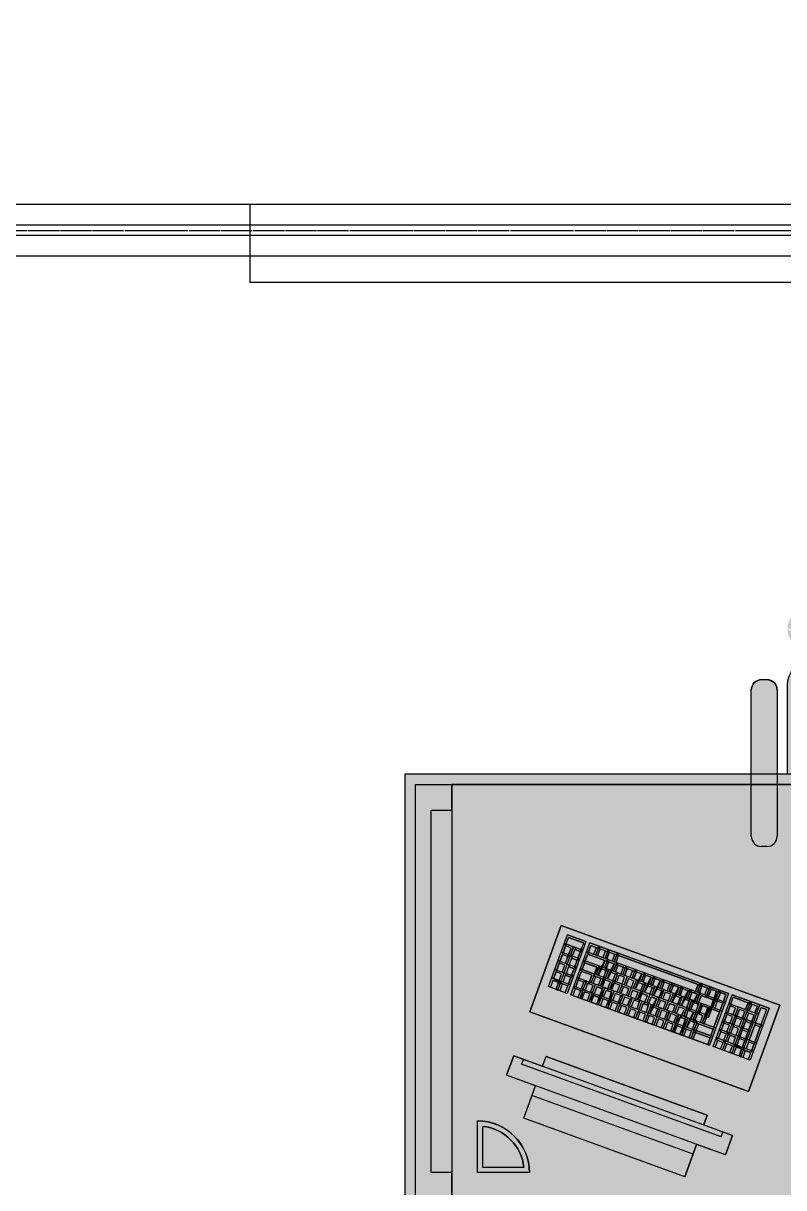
# Model space of a CAD drawing. Header units: millimetres. Extents: x 0 to 199210, y 0 to 94205.
# Drawn here: x 100750 to 102219, y 17160 to 19409 of the extents above; entities that cross this region are included whole.
import ezdxf

# ---------------------------------------------------------------- set-up
doc = ezdxf.new("R2010")
doc.units = ezdxf.units.MM
doc.linetypes.add('CEN', pattern=[62, 60, -1, 0, -1])
doc.layers.get('Defpoints').update_dxf_attribs({"color": 142})
for name, color, linetype in [('0-L-FUR', 11, 'Continuous'), ('2. WAL', 2, 'Continuous'), ('CEN', 1, 'CEN'), ('WID', 4, 'Continuous')]:
    doc.layers.add(name, color=color, linetype=linetype)
picture_1 = doc.add_image_def('image1.jpg', size_in_pixel=(707, 1000))

# ---------------------------------------------------------------- blocks, each defined once
blk = doc.blocks.new('230713_3_desk')
at = {"layer": '2. WAL'}
h = blk.add_hatch(color=255, dxfattribs=at)
h.dxf.hatch_style = 1
edge = h.paths.add_edge_path()
edge.add_line((850, 0), (850, -190))
edge.add_line((850, -190), (1160, -190))
edge.add_line((1160, -190), (1160, -200))
edge.add_line((1160, -200), (1169, -190))
edge.add_line((1169, -190), (1175, -190))
edge.add_arc((-3232.5, -400), 4412.5, -2.7279, 2.7279, ccw=False)
edge.add_line((1175, -610), (1169, -610))
edge.add_line((1169, -610), (1160, -600))
edge.add_line((1160, -600), (1160, -610))
edge.add_line((1160, -610), (850, -610))
edge.add_line((850, -610), (850, -967.7))
edge.add_arc((859, -1117.4), 150, 79.9927, 93.4225, ccw=False)
edge.add_line((885, -969.7), (885, -974.8))
edge.add_line((885, -974.8), (927.3, -973.5))
edge.add_arc((2727.2, -991.5), 1800, 172.2875, 179.427, ccw=False)
edge.add_line((943.5, -749.9), (1034.2, -746.7))
edge.add_arc((1034.2, -729.9), 16.8, 243.57, 270, ccw=False)
edge.add_arc((1035.9, -726.4), 20.7, 219.8056, 243.57, ccw=False)
edge.add_arc((1038.7, -724.1), 24.2, 199.0435, 219.8056, ccw=False)
edge.add_arc((1042.9, -722.7), 28.7, 180, 199.0435, ccw=False)
edge.add_arc((1042.9, -723), 28.7, 151.3646, 179.4503, ccw=False)
edge.add_arc((1035.9, -718.9), 20.7, 116.43, 151.8505, ccw=False)
edge.add_arc((1034.2, -715.4), 16.8, 90, 116.43, ccw=False)
edge.add_line((1034.2, -698.7), (1093.5, -698.7))
edge.add_line((1093.5, -698.7), (1091.3, -691.2))
edge.add_line((1091.3, -691.2), (1086.5, -692.8))
edge.add_arc((1218.9, -622.3), 150, 188.8187, 208.0073, ccw=False)
edge.add_line((1070.7, -645.3), (1076.1, -643.6))
edge.add_line((1076.1, -643.6), (1074.5, -638.8))
edge.add_line((1074.5, -638.8), (1103.1, -629.5))
edge.add_line((1103.1, -629.5), (1104.6, -634.3))
edge.add_line((1104.6, -634.3), (1110, -632.5))
edge.add_arc((976.6, -701.1), 150, 7.9927, 27.1813, ccw=False)
edge.add_line((1125.1, -680.2), (1120.2, -681.8))
edge.add_line((1120.2, -681.8), (1126.3, -698.7))
edge.add_line((1126.3, -698.7), (1262.2, -698.7))
edge.add_arc((1262.2, -1285.1), 586.4, 87.8099, 90, ccw=False)
edge.add_arc((1273.3, -994.5), 295.6, 84.7249, 87.8099, ccw=False)
edge.add_arc((1289.6, -818.3), 118.6, 77.3704, 84.7249, ccw=False)
edge.add_arc((1288.4, -722.7), 33.8, 22.7272, 36.6322, ccw=False)
edge.add_line((1319.6, -709.6), (1339, -709.6))
edge.add_arc((1339, -785.9), 76.3, 28.1533, 90, ccw=False)
edge.add_line((1406.3, -749.9), (1440.9, -749.9))
edge.add_arc((1440.9, -759.9), 10, 7.433, 90, ccw=False)
edge.add_arc((-334.1, -991.5), 1800, 6.6576, 7.433, ccw=False)
edge.add_arc((1558.8, -889.9), 150, 116.8187, 134.4355, ccw=False)
edge.add_line((1491.1, -756), (1494.5, -760.6))
edge.add_line((1494.5, -760.6), (1498.5, -757.7))
edge.add_line((1498.5, -757.7), (1516.2, -781.9))
edge.add_line((1516.2, -781.9), (1512.1, -784.9))
edge.add_line((1512.1, -784.9), (1515.4, -789.5))
edge.add_arc((1409, -683.8), 150, 295.9927, 315.1813, ccw=False)
edge.add_line((1474.8, -818.6), (1471.8, -814.5))
edge.add_line((1471.8, -814.5), (1458.2, -825))
edge.add_arc((-334.1, -991.5), 1800, -5.2141, 5.308, ccw=False)
edge.add_line((1458.5, -1155.1), (1471.8, -1165.4))
edge.add_line((1471.8, -1165.4), (1474.8, -1161.2))
edge.add_arc((1409.1, -1296.1), 150, 44.8187, 64.0073, ccw=False)
edge.add_line((1515.5, -1190.3), (1512.2, -1194.9))
edge.add_line((1512.2, -1194.9), (1516.2, -1197.9))
edge.add_line((1516.2, -1197.9), (1498.6, -1222.1))
edge.add_line((1498.6, -1222.1), (1494.5, -1219.2))
edge.add_line((1494.5, -1219.2), (1491.2, -1223.8))
edge.add_arc((1558.9, -1089.9), 150, 225.7107, 243.1813, ccw=False)
edge.add_arc((-334.1, -991.5), 1800, 352.6548, 353.4349, ccw=False)
edge.add_arc((1441.2, -1220.3), 10, 270, 352.6548, ccw=False)
edge.add_line((1441.2, -1230.3), (1406.3, -1230.3))
edge.add_arc((1339, -1194.3), 76.3, 270, 331.8467, ccw=False)
edge.add_line((1339, -1270.6), (1319.6, -1270.6))
edge.add_arc((1288.4, -1257.6), 33.8, 325.7968, 337.2728, ccw=False)
edge.add_arc((1315.1, -1276.6), 1.23, 282.5659, 360, ccw=False)
edge.add_arc((1289.6, -1162), 118.6, 275.2751, 282.5659, ccw=False)
edge.add_arc((1273.3, -985.7), 295.6, 272.1901, 275.2751, ccw=False)
edge.add_arc((1262.2, -695.1), 586.4, 270, 272.1901, ccw=False)
edge.add_line((1262.2, -1281.6), (1126.3, -1281.6))
edge.add_line((1126.3, -1281.6), (1120.2, -1298.4))
edge.add_line((1120.2, -1298.4), (1125.1, -1300))
edge.add_arc((976.6, -1279.2), 150, 332.8187, 352.0073, ccw=False)
edge.add_line((1110, -1347.7), (1104.6, -1345.9))
edge.add_line((1104.6, -1345.9), (1103.1, -1350.7))
edge.add_line((1103.1, -1350.7), (1074.5, -1341.4))
edge.add_line((1074.5, -1341.4), (1076.1, -1336.7))
edge.add_line((1076.1, -1336.7), (1070.7, -1334.9))
edge.add_arc((1218.9, -1357.9), 150, 151.9927, 171.1813, ccw=False)
edge.add_line((1086.5, -1287.5), (1091.3, -1289.1))
edge.add_line((1091.3, -1289.1), (1093.5, -1281.6))
edge.add_line((1093.5, -1281.6), (1034.2, -1281.6))
edge.add_arc((1034.2, -1264.8), 16.8, 243.57, 270, ccw=False)
edge.add_arc((1035.9, -1261.3), 20.7, 219.8056, 243.57, ccw=False)
edge.add_arc((1038.7, -1259), 24.2, 199.0435, 219.8056, ccw=False)
edge.add_arc((1042.9, -1257.6), 28.7, 180, 199.0435, ccw=False)
edge.add_arc((1042.9, -1257.8), 28.7, 151.3646, 179.4503, ccw=False)
edge.add_arc((1035.9, -1253.8), 20.7, 116.43, 151.8505, ccw=False)
edge.add_arc((1034.2, -1250.3), 16.8, 90, 116.43, ccw=False)
edge.add_line((1034.2, -1233.6), (943.2, -1230.3))
edge.add_arc((2727.2, -991.5), 1800, 180.4774, 187.6252, ccw=False)
edge.add_line((927.3, -1006.5), (885, -1005.2))
edge.add_line((885, -1005.2), (885, -1010.3))
edge.add_arc((859, -862.6), 150, 266.5775, 280.0073, ccw=False)
edge.add_line((850, -1012.3), (850, -2355))
edge.add_line((850, -2355), (181.3, -2355))
edge.add_line((181.3, -2355), (181.3, -2517.3))
edge.add_arc((161.3, -2517.3), 20, -90, 0, ccw=False)
edge.add_line((161.3, -2537.3), (151.3, -2537.3))
edge.add_arc((151.3, -2517.3), 20, 180, 270, ccw=False)
edge.add_line((131.3, -2517.3), (131.3, -2355))
edge.add_line((131.3, -2355), (111.3, -2355))
edge.add_line((111.3, -2355), (111.3, -2528.8))
edge.add_arc((71.3, -2528.8), 40, 294.8346, 360, ccw=False)
edge.add_arc((-101.3, -2230.7), 384.3, 240.4643, 299.5357, ccw=False)
edge.add_arc((-274, -2528.8), 40, 180, 245.1654, ccw=False)
edge.add_line((-314, -2528.8), (-314, -2355))
edge.add_line((-314, -2355), (-334, -2355))
edge.add_line((-334, -2355), (-334, -2517.3))
edge.add_arc((-354, -2517.3), 20, -90, 0, ccw=False)
edge.add_line((-354, -2537.3), (-364, -2537.3))
edge.add_arc((-364, -2517.3), 20, 180, 270, ccw=False)
edge.add_line((-384, -2517.3), (-384, -2355))
edge.add_line((-384, -2355), (-850, -2355))
edge.add_line((-850, -2355), (-850, -1012.3))
edge.add_arc((-859, -862.6), 150, 259.9927, 273.4225, ccw=False)
edge.add_line((-885, -1010.3), (-885, -1005.2))
edge.add_line((-885, -1005.2), (-927.3, -1006.5))
edge.add_arc((-2727.2, -991.5), 1800, 352.3748, 359.5226, ccw=False)
edge.add_line((-943.2, -1230.3), (-1034.2, -1233.6))
edge.add_arc((-1034.2, -1250.3), 16.8, 63.57, 90, ccw=False)
edge.add_arc((-1035.7, -1253.9), 20.7, 28.653, 64.1903, ccw=False)
edge.add_arc((-1042.9, -1257.6), 28.7, 0, 28.1495, ccw=False)
edge.add_arc((-1042.9, -1257.3), 28.7, 331.3646, 359.4503, ccw=False)
edge.add_arc((-1035.9, -1261.3), 20.7, 296.43, 331.8505, ccw=False)
edge.add_arc((-1034.2, -1264.8), 16.8, 270, 296.43, ccw=False)
edge.add_line((-1034.2, -1281.6), (-1093.5, -1281.6))
edge.add_line((-1093.5, -1281.6), (-1091.3, -1289.1))
edge.add_line((-1091.3, -1289.1), (-1086.5, -1287.5))
edge.add_arc((-1218.9, -1357.9), 150, 8.8187, 28.0073, ccw=False)
edge.add_line((-1070.7, -1334.9), (-1076.1, -1336.7))
edge.add_line((-1076.1, -1336.7), (-1074.5, -1341.4))
edge.add_line((-1074.5, -1341.4), (-1103.1, -1350.7))
edge.add_line((-1103.1, -1350.7), (-1104.6, -1345.9))
edge.add_line((-1104.6, -1345.9), (-1110, -1347.7))
edge.add_arc((-976.6, -1279.2), 150, 187.9927, 207.1813, ccw=False)
edge.add_line((-1125.1, -1300), (-1120.2, -1298.4))
edge.add_line((-1120.2, -1298.4), (-1126.3, -1281.6))
edge.add_line((-1126.3, -1281.6), (-1262.2, -1281.6))
edge.add_arc((-1262.2, -695.1), 586.4, 267.8099, 270, ccw=False)
edge.add_arc((-1273.3, -985.7), 295.6, 264.7249, 267.8099, ccw=False)
edge.add_arc((-1289.6, -1162), 118.6, 257.3704, 264.7249, ccw=False)
edge.add_arc((-1288.4, -1257.6), 33.8, 202.7272, 216.6322, ccw=False)
edge.add_line((-1319.6, -1270.6), (-1339, -1270.6))
edge.add_arc((-1339, -1194.3), 76.3, 208.1533, 270, ccw=False)
edge.add_line((-1406.3, -1230.3), (-1441.2, -1230.3))
edge.add_arc((-1441.2, -1220.3), 10, 187.3452, 270, ccw=False)
edge.add_arc((334.1, -991.5), 1800, 186.5651, 187.3452, ccw=False)
edge.add_arc((-1558.9, -1089.9), 150, 296.8187, 314.2893, ccw=False)
edge.add_line((-1491.2, -1223.8), (-1494.5, -1219.2))
edge.add_line((-1494.5, -1219.2), (-1498.6, -1222.1))
edge.add_line((-1498.6, -1222.1), (-1516.2, -1197.9))
edge.add_line((-1516.2, -1197.9), (-1512.2, -1194.9))
edge.add_line((-1512.2, -1194.9), (-1515.5, -1190.3))
edge.add_arc((-1409.1, -1296.1), 150, 115.9927, 135.1813, ccw=False)
edge.add_line((-1474.8, -1161.2), (-1471.8, -1165.4))
edge.add_line((-1471.8, -1165.4), (-1458.5, -1155.1))
edge.add_arc((334.1, -991.5), 1800, 174.692, 185.2141, ccw=False)
edge.add_line((-1458.2, -825), (-1471.8, -814.5))
edge.add_line((-1471.8, -814.5), (-1474.8, -818.6))
edge.add_arc((-1409, -683.8), 150, 224.8187, 244.0073, ccw=False)
edge.add_line((-1515.4, -789.5), (-1512.1, -784.9))
edge.add_line((-1512.1, -784.9), (-1516.2, -781.9))
edge.add_line((-1516.2, -781.9), (-1498.5, -757.7))
edge.add_line((-1498.5, -757.7), (-1494.5, -760.6))
edge.add_line((-1494.5, -760.6), (-1491.1, -756))
edge.add_arc((-1558.8, -889.9), 150, 45.5645, 63.1813, ccw=False)
edge.add_arc((334.1, -991.5), 1800, 172.567, 173.3424, ccw=False)
edge.add_arc((-1440.9, -759.9), 10, 90, 172.567, ccw=False)
edge.add_line((-1440.9, -749.9), (-1406.3, -749.9))
edge.add_arc((-1339, -785.9), 76.3, 90, 151.8467, ccw=False)
edge.add_line((-1339, -709.6), (-1319.6, -709.6))
edge.add_arc((-1288.4, -722.7), 33.8, 145.7968, 157.2728, ccw=False)
edge.add_arc((-1315.1, -703.7), 1.23, 102.5659, 180, ccw=False)
edge.add_arc((-1289.6, -818.3), 118.6, 95.2751, 102.5659, ccw=False)
edge.add_arc((-1273.3, -994.5), 295.6, 92.1901, 95.2751, ccw=False)
edge.add_arc((-1262.2, -1285.1), 586.4, 90, 92.1901, ccw=False)
edge.add_line((-1262.2, -698.7), (-1126.3, -698.7))
edge.add_line((-1126.3, -698.7), (-1120.2, -681.8))
edge.add_line((-1120.2, -681.8), (-1125.1, -680.2))
edge.add_arc((-976.6, -701.1), 150, 152.8187, 172.0073, ccw=False)
edge.add_line((-1110, -632.5), (-1104.6, -634.3))
edge.add_line((-1104.6, -634.3), (-1103.1, -629.5))
edge.add_line((-1103.1, -629.5), (-1074.5, -638.8))
edge.add_line((-1074.5, -638.8), (-1076.1, -643.6))
edge.add_line((-1076.1, -643.6), (-1070.7, -645.3))
edge.add_arc((-1218.9, -622.3), 150, 331.9927, 351.1813, ccw=False)
edge.add_line((-1086.5, -692.8), (-1091.3, -691.2))
edge.add_line((-1091.3, -691.2), (-1093.5, -698.7))
edge.add_line((-1093.5, -698.7), (-1034.2, -698.7))
edge.add_arc((-1034.2, -715.4), 16.8, 63.57, 90, ccw=False)
edge.add_arc((-1035.7, -719), 20.7, 28.653, 64.1903, ccw=False)
edge.add_arc((-1042.9, -722.7), 28.7, 0, 28.1495, ccw=False)
edge.add_arc((-1042.9, -722.4), 28.7, 331.3646, 359.4503, ccw=False)
edge.add_arc((-1035.9, -726.4), 20.7, 296.43, 331.8505, ccw=False)
edge.add_arc((-1034.2, -729.9), 16.8, 270, 296.43, ccw=False)
edge.add_line((-1034.2, -746.7), (-943.5, -749.9))
edge.add_arc((-2727.2, -991.5), 1800, 0.573, 7.7125, ccw=False)
edge.add_line((-927.3, -973.5), (-885, -974.8))
edge.add_line((-885, -974.8), (-885, -969.7))
edge.add_arc((-859, -1117.4), 150, 86.5775, 100.0073, ccw=False)
edge.add_line((-850, -967.7), (-850, -610))
edge.add_line((-850, -610), (-1160, -610))
edge.add_line((-1160, -610), (-1160, -600))
edge.add_line((-1160, -600), (-1169, -610))
edge.add_line((-1169, -610), (-1175, -610))
edge.add_arc((3232.5, -400), 4412.5, 177.2721, 182.7279, ccw=False)
edge.add_line((-1175, -190), (-1169, -190))
edge.add_line((-1169, -190), (-1160, -200))
edge.add_line((-1160, -200), (-1160, -190))
edge.add_line((-1160, -190), (-850, -190))
edge.add_line((-850, -190), (-850, 0))
edge.add_line((-850, 0), (850, 0))
edge = h.paths.add_edge_path()
edge.add_arc((71.3, -2635.1), 40, 290.1368, 360, ccw=False)
edge.add_arc((-101.3, -2255.2), 457.2, 245.9349, 294.0651, ccw=False)
edge.add_arc((-274, -2635.1), 40, 180, 249.8632, ccw=False)
edge.add_arc((-274, -2635.1), 40, 69.8632, 180, ccw=False)
edge.add_arc((-101.3, -2252.8), 379.6, 245.2595, 294.7405)
edge.add_arc((71.3, -2635.1), 40, 0, 110.1368, ccw=False)
at = {"layer": '0-L-FUR'}
for p, q in [((760, -2335), (760, -1535)), ((309.8, -1576.9), (287, -1639.6)), ((309.8, -1576.9), (621, -1690.2)), ((610, -1585), (710, -1585)), ((620.6, -1595), (700, -1595)), ((700, -1595), (700, -1674.4)), ((710, -1585), (710, -1685)), ((760, -2285), (760, -1585)), ((760, -1585), (800, -1585)), ((800, -1585), (800, -2285)), ((231.1, -1619.3), (217.5, -1656.9)), ((217.5, -1656.9), (231.1, -1619.3)), ((231.1, -1619.3), (654, -1773.2)), ((293.8, -1620.8), (605, -1734.1)), ((217.5, -1656.9), (640.3, -1810.8)), ((239.7, -1654.3), (236.3, -1663.7)), ((239.7, -1654.3), (625, -1794.5)), ((273.3, -1677.2), (266.5, -1696)), ((266.5, -1696), (577.7, -1809.2)), ((621, -1690.2), (598.2, -1752.9)), ((186.6, -1741.6), (125.9, -1908.4)), ((609.5, -1895.6), (186.6, -1741.6)), ((186.6, -1741.6), (186.6, -1741.6)), ((186.6, -1741.6), (186.6, -1741.6)), ((640.3, -1810.8), (654, -1773.2)), ((654, -1773.2), (640.3, -1810.8)), ((584.5, -1790.4), (577.7, -1809.2)), ((621.5, -1803.9), (625, -1794.5)), ((146.9, -1902.6), (183.3, -1802.5)), ((201.2, -1809), (164.8, -1909.1)), ((180.8, -1820.5), (176, -1833.6)), ((177.2, -1819.2), (248.7, -1845.2)), ((186.9, -1803.8), (182.1, -1816.9)), ((192.8, -1820.8), (182.1, -1816.9)), ((182.6, -1915.6), (219.1, -1815.5)), ((183.3, -1802.5), (254.8, -1828.5)), ((192.8, -1820.8), (197.6, -1807.7)), ((204.8, -1810.3), (200, -1823.4)), ((210.7, -1827.3), (215.5, -1814.2)), ((222.6, -1816.8), (217.9, -1829.9)), ((228.6, -1833.8), (233.4, -1820.7)), ((174.7, -1837.2), (163.9, -1866.9)), ((163.9, -1866.9), (174.7, -1837.2)), ((242.6, -1861.9), (171.2, -1835.9)), ((174.6, -1870.8), (185.5, -1841.1)), ((185.5, -1841.1), (174.6, -1870.8)), ((186.8, -1837.5), (176, -1833.6)), ((186.8, -1837.5), (191.5, -1824.4)), ((192.6, -1843.7), (187.9, -1856.7)), ((189, -1842.4), (206.9, -1848.9)), ((203.3, -1847.6), (192.6, -1843.7)), ((192.6, -1843.7), (203.3, -1847.6)), ((198.7, -1827), (193.9, -1840.1)), ((193.9, -1840.1), (204.6, -1844)), ((213, -1832.2), (195.1, -1825.7)), ((195.1, -1825.7), (213, -1832.2)), ((209.4, -1830.9), (198.7, -1827)), ((200, -1823.4), (210.7, -1827.3)), ((204.6, -1844), (209.4, -1830.9)), ((206.6, -1905.4), (236.9, -1822)), ((216.6, -1833.5), (211.8, -1846.6)), ((217.9, -1829.9), (228.6, -1833.8)), ((254.8, -1828.5), (218.4, -1928.6)), ((222.5, -1850.5), (227.3, -1837.4)), ((225.5, -1931.2), (261.9, -1831.1)), ((234.4, -1840), (229.7, -1853.1)), ((240.5, -1823.3), (235.7, -1836.4)), ((235.7, -1836.4), (246.5, -1840.3)), ((240.4, -1857), (245.2, -1843.9)), ((246.5, -1840.3), (251.2, -1827.2)), ((265.5, -1832.4), (260.7, -1845.5)), ((260.7, -1845.5), (265.5, -1832.4)), ((530, -1928.7), (261.9, -1831.1)), ((289.3, -1855.9), (294.1, -1842.8)), ((289.3, -1855.9), (294.1, -1842.8)), ((291.6, -1860.8), (297.7, -1844.1)), ((297.7, -1844.1), (291.6, -1860.8)), ((186.6, -1860.3), (181.8, -1873.4)), ((183, -1859), (236.6, -1878.5)), ((198.6, -1860.6), (187.9, -1856.7)), ((192.5, -1877.3), (197.3, -1864.2)), ((198.6, -1860.6), (203.3, -1847.6)), ((210.5, -1850.2), (205.7, -1863.3)), ((205.7, -1863.3), (216.5, -1867.2)), ((222.5, -1850.5), (211.8, -1846.6)), ((216.5, -1867.2), (221.2, -1854.1)), ((228.4, -1856.7), (223.6, -1869.8)), ((229.7, -1853.1), (240.4, -1857)), ((234.3, -1873.7), (239.1, -1860.6)), ((253.4, -1865.8), (242.5, -1895.5)), ((253.4, -1865.8), (242.5, -1895.5)), ((517.8, -1962), (249.8, -1864.5)), ((259.4, -1849.1), (254.7, -1862.2)), ((254.7, -1862.2), (259.4, -1849.1)), ((254.7, -1862.2), (283.3, -1872.6)), ((283.3, -1872.6), (254.7, -1862.2)), ((291.6, -1860.8), (255.9, -1847.8)), ((255.9, -1847.8), (291.6, -1860.8)), ((523.9, -1945.4), (259.4, -1849.1)), ((288, -1859.5), (259.4, -1849.1)), ((260.7, -1845.5), (289.3, -1855.9)), ((289.3, -1855.9), (260.7, -1845.5)), ((283.3, -1872.6), (288, -1859.5)), ((283.3, -1872.6), (288, -1859.5)), ((285.5, -1877.5), (291.6, -1860.8)), ((291.6, -1860.8), (285.5, -1877.5)), ((295.2, -1862.1), (290.4, -1875.2)), ((295.2, -1862.1), (290.4, -1875.2)), ((301.3, -1845.4), (296.5, -1858.5)), ((301.3, -1845.4), (296.5, -1858.5)), ((296.5, -1858.5), (307.2, -1862.4)), ((296.5, -1858.5), (307.2, -1862.4)), ((301.1, -1879.1), (305.9, -1866)), ((301.1, -1879.1), (305.9, -1866)), ((307.2, -1862.4), (312, -1849.3)), ((307.2, -1862.4), (312, -1849.3)), ((309.5, -1867.3), (315.6, -1850.6)), ((315.6, -1850.6), (309.5, -1867.3)), ((319.1, -1851.9), (314.4, -1865)), ((319.1, -1851.9), (314.4, -1865)), ((314.4, -1865), (325.1, -1868.9)), ((314.4, -1865), (325.1, -1868.9)), ((325.1, -1868.9), (329.9, -1855.8)), ((325.1, -1868.9), (329.9, -1855.8)), ((333.4, -1857.1), (327.4, -1873.8)), ((327.4, -1873.8), (333.4, -1857.1)), ((337, -1858.4), (332.2, -1871.5)), ((342.9, -1875.4), (347.7, -1862.3)), ((351.3, -1863.6), (345.2, -1880.3)), ((354.9, -1864.9), (350.1, -1878)), ((151.8, -1900.3), (162.6, -1870.5)), ((176.9, -1875.7), (159, -1869.2)), ((159, -1869.2), (176.9, -1875.7)), ((173.3, -1874.4), (162.5, -1904.2)), ((173.3, -1874.4), (162.6, -1870.5)), ((173.3, -1874.4), (162.6, -1870.5)), ((163.9, -1866.9), (174.6, -1870.8)), ((163.9, -1866.9), (174.6, -1870.8)), ((180.5, -1877), (175.7, -1890.1)), ((176.9, -1875.7), (194.8, -1882.2)), ((194.8, -1882.2), (176.9, -1875.7)), ((191.2, -1880.9), (180.5, -1877)), ((180.5, -1877), (191.2, -1880.9)), ((192.5, -1877.3), (181.8, -1873.4)), ((186.4, -1894), (191.2, -1880.9)), ((198.4, -1883.5), (193.6, -1896.6)), ((212.7, -1888.7), (194.8, -1882.2)), ((194.8, -1882.2), (212.7, -1888.7)), ((209.1, -1887.4), (198.4, -1883.5)), ((198.4, -1883.5), (209.1, -1887.4)), ((204.4, -1866.8), (199.7, -1879.9)), ((199.7, -1879.9), (210.4, -1883.8)), ((204.3, -1900.5), (209.1, -1887.4)), ((210.4, -1883.8), (215.2, -1870.7)), ((230.5, -1895.2), (212.7, -1888.7)), ((212.7, -1888.7), (230.5, -1895.2)), ((222.3, -1873.3), (217.5, -1886.4)), ((217.5, -1886.4), (228.3, -1890.3)), ((223.6, -1869.8), (234.3, -1873.7)), ((228.3, -1890.3), (233, -1877.2)), ((258, -1901.2), (264.1, -1884.5)), ((258, -1901.2), (264.1, -1884.5)), ((267.7, -1885.8), (264.1, -1884.5)), ((267.7, -1885.8), (272.4, -1872.7)), ((272.4, -1872.7), (267.7, -1885.8)), ((269.9, -1890.7), (276, -1874)), ((276, -1874), (269.9, -1890.7)), ((279.6, -1875.3), (274.8, -1888.4)), ((279.6, -1875.3), (274.8, -1888.4)), ((274.8, -1888.4), (285.5, -1892.3)), ((285.5, -1892.3), (274.8, -1888.4)), ((285.5, -1892.3), (290.3, -1879.2)), ((285.5, -1892.3), (290.3, -1879.2)), ((293.9, -1880.5), (287.8, -1897.2)), ((287.8, -1897.2), (293.9, -1880.5)), ((290.4, -1875.2), (301.1, -1879.1)), ((301.1, -1879.1), (290.4, -1875.2)), ((297.5, -1881.8), (292.7, -1894.9)), ((297.5, -1881.8), (292.7, -1894.9)), ((303.4, -1884), (309.5, -1867.3)), ((309.5, -1867.3), (303.4, -1884)), ((303.4, -1898.8), (308.2, -1885.7)), ((303.4, -1898.8), (308.2, -1885.7)), ((311.8, -1887), (305.7, -1903.7)), ((305.7, -1903.7), (311.8, -1887)), ((313.1, -1868.6), (308.3, -1881.7)), ((313.1, -1868.6), (308.3, -1881.7)), ((308.3, -1881.7), (319, -1885.6)), ((319, -1885.6), (308.3, -1881.7)), ((315.3, -1888.3), (310.6, -1901.4)), ((315.3, -1888.3), (310.6, -1901.4)), ((319, -1885.6), (323.8, -1872.5)), ((319, -1885.6), (323.8, -1872.5)), ((327.4, -1873.8), (321.3, -1890.5)), ((321.3, -1890.5), (327.4, -1873.8)), ((330.9, -1875.1), (326.1, -1888.2)), ((326.1, -1888.2), (336.9, -1892.1)), ((332.2, -1871.5), (342.9, -1875.4)), ((336.9, -1892.1), (341.6, -1879)), ((339.1, -1897), (345.2, -1880.3)), ((345.2, -1880.3), (339.1, -1897)), ((348.8, -1881.6), (344, -1894.7)), ((350.1, -1878), (360.8, -1881.9)), ((354.7, -1898.6), (359.5, -1885.5)), ((363.1, -1886.8), (357, -1903.5)), ((360.8, -1881.9), (365.6, -1868.8)), ((366.7, -1888.1), (361.9, -1901.2)), ((369.2, -1870.1), (363.1, -1886.8)), ((372.7, -1871.4), (368, -1884.5)), ((368, -1884.5), (378.7, -1888.5)), ((374.9, -1910), (387, -1876.6)), ((378.7, -1888.5), (383.5, -1875.3)), ((390.6, -1877.9), (385.8, -1891.1)), ((392.8, -1916.5), (404.9, -1883.1)), ((396.6, -1895), (401.3, -1881.8)), ((408.5, -1884.5), (403.7, -1897.6)), ((414.4, -1901.5), (419.2, -1888.4)), ((125.9, -1908.4), (548.8, -2062.3)), ((125.9, -1908.4), (125.9, -1908.4)), ((125.9, -1908.4), (125.9, -1908.4)), ((146.9, -1902.6), (218.4, -1928.6)), ((151.8, -1900.3), (162.5, -1904.2)), ((174.4, -1893.7), (169.6, -1906.8)), ((180.4, -1910.7), (169.6, -1906.8)), ((224.4, -1911.9), (170.8, -1892.4)), ((186.4, -1894), (175.7, -1890.1)), ((180.4, -1910.7), (185.1, -1897.6)), ((188.7, -1898.9), (182.6, -1915.6)), ((187.5, -1913.3), (192.3, -1900.2)), ((220.9, -1910.6), (192.3, -1900.2)), ((204.3, -1900.5), (193.6, -1896.6)), ((216.2, -1890), (211.5, -1903.1)), ((211.5, -1903.1), (222.2, -1907)), ((220.9, -1910.6), (216.1, -1923.7)), ((227, -1893.9), (216.2, -1890)), ((216.2, -1890), (227, -1893.9)), ((222.2, -1907), (227, -1893.9)), ((241.2, -1899.1), (236.5, -1912.2)), ((241.2, -1899.1), (236.5, -1912.2)), ((505.7, -1995.4), (237.7, -1897.8)), ((242.5, -1895.5), (258, -1901.2)), ((258, -1901.2), (242.5, -1895.5)), ((247.2, -1916.1), (252, -1903)), ((247.2, -1916.1), (252, -1903)), ((255.5, -1904.3), (249.5, -1921)), ((249.5, -1921), (255.5, -1904.3)), ((259.1, -1905.6), (254.3, -1918.7)), ((254.3, -1918.7), (259.1, -1905.6)), ((260.3, -1906.1), (266.4, -1889.4)), ((266.4, -1889.4), (260.3, -1906.1)), ((269.9, -1890.7), (265.2, -1903.8)), ((269.9, -1890.7), (265.2, -1903.8)), ((265.2, -1903.8), (275.9, -1907.7)), ((275.9, -1907.7), (265.2, -1903.8)), ((266.4, -1889.4), (511.8, -1978.7)), ((275.9, -1907.7), (280.7, -1894.6)), ((275.9, -1907.7), (280.7, -1894.6)), ((284.2, -1895.9), (278.2, -1912.6)), ((278.2, -1912.6), (284.2, -1895.9)), ((287.8, -1897.2), (283.1, -1910.3)), ((287.8, -1897.2), (283.1, -1910.3)), ((283.1, -1910.3), (293.8, -1914.2)), ((283.1, -1910.3), (293.8, -1914.2)), ((292.7, -1894.9), (303.4, -1898.8)), ((303.4, -1898.8), (292.7, -1894.9)), ((293.8, -1914.2), (298.5, -1901.1)), ((293.8, -1914.2), (298.5, -1901.1)), ((296.1, -1919.1), (302.1, -1902.4)), ((302.1, -1902.4), (296.1, -1919.1)), ((305.7, -1903.7), (300.9, -1916.8)), ((305.7, -1903.7), (300.9, -1916.8)), ((310.6, -1901.4), (321.3, -1905.3)), ((311.7, -1920.7), (316.4, -1907.6)), ((320, -1908.9), (313.9, -1925.6)), ((323.5, -1910.2), (318.8, -1923.3)), ((321.3, -1905.3), (326, -1892.2)), ((329.6, -1893.5), (323.5, -1910.2)), ((333.2, -1894.8), (328.4, -1907.9)), ((339.1, -1911.8), (328.4, -1907.9)), ((339.1, -1911.8), (343.9, -1898.7)), ((347.5, -1900), (341.4, -1916.7)), ((344, -1894.7), (354.7, -1898.6)), ((351, -1901.3), (346.3, -1914.4)), ((357, -1918.3), (361.8, -1905.2)), ((359.3, -1923.2), (365.4, -1906.5)), ((361.9, -1901.2), (372.6, -1905.1)), ((368.9, -1907.8), (364.2, -1920.9)), ((372.6, -1905.1), (377.4, -1892)), ((384.5, -1894.6), (379.8, -1907.7)), ((390.5, -1911.6), (379.8, -1907.7)), ((385.8, -1891.1), (396.6, -1895)), ((390.5, -1911.6), (395.3, -1898.5)), ((402.4, -1901.1), (397.6, -1914.2)), ((403.8, -1897.6), (414.5, -1901.5)), ((408.4, -1918.1), (413.1, -1905)), ((416.7, -1906.3), (410.6, -1923)), ((420.2, -1907.6), (415.5, -1920.7)), ((422.7, -1889.6), (416.7, -1906.3)), ((426.3, -1890.9), (421.6, -1904.1)), ((421.6, -1904.1), (432.3, -1908)), ((426.2, -1924.6), (431, -1911.5)), ((432.3, -1908), (437, -1894.8)), ((434.6, -1912.8), (440.6, -1896.1)), ((444.2, -1897.4), (439.4, -1910.6)), ((439.4, -1910.6), (450.2, -1914.5)), ((450.2, -1914.5), (454.9, -1901.4)), ((452.4, -1919.3), (458.5, -1902.7)), ((462.1, -1904), (457.3, -1917.1)), ((468, -1921), (472.8, -1907.9)), ((476.4, -1909.2), (470.3, -1925.8)), ((480, -1910.5), (475.2, -1923.6)), ((548.8, -2062.3), (609.5, -1895.6)), ((609.5, -1895.6), (609.5, -1895.6)), ((609.5, -1895.6), (609.5, -1895.6)), ((187.5, -1913.3), (216.1, -1923.7)), ((225.5, -1931.2), (493.5, -2028.7)), ((235.2, -1915.8), (230.4, -1928.9)), ((235.2, -1915.8), (230.4, -1928.9)), ((230.4, -1928.9), (241.1, -1932.8)), ((241.1, -1932.8), (230.4, -1928.9)), ((499.6, -2012.1), (231.6, -1914.5)), ((236.5, -1912.2), (247.2, -1916.1)), ((236.5, -1912.2), (247.2, -1916.1)), ((241.1, -1932.8), (245.9, -1919.7)), ((241.1, -1932.8), (245.9, -1919.7)), ((249.5, -1921), (243.4, -1937.7)), ((243.4, -1937.7), (249.5, -1921)), ((253, -1922.3), (248.3, -1935.4)), ((253, -1922.3), (248.3, -1935.4)), ((254.3, -1918.7), (278.2, -1927.4)), ((278.2, -1927.4), (254.3, -1918.7)), ((259, -1939.3), (263.8, -1926.2)), ((259, -1939.3), (263.8, -1926.2)), ((261.3, -1944.2), (267.3, -1927.5)), ((267.3, -1927.5), (261.3, -1944.2)), ((270.9, -1928.8), (266.1, -1941.9)), ((270.9, -1928.8), (266.1, -1941.9)), ((276.9, -1945.8), (281.6, -1932.7)), ((276.9, -1945.8), (281.6, -1932.7)), ((278.2, -1927.4), (282.9, -1914.3)), ((282.9, -1914.3), (278.2, -1927.4)), ((285.2, -1934), (279.1, -1950.7)), ((279.1, -1950.7), (285.2, -1934)), ((280.4, -1932.3), (286.5, -1915.6)), ((286.5, -1915.6), (280.4, -1932.3)), ((290.1, -1916.9), (285.3, -1930)), ((290.1, -1916.9), (285.3, -1930)), ((285.3, -1930), (296, -1933.9)), ((296, -1933.9), (285.3, -1930)), ((296, -1933.9), (300.8, -1920.8)), ((296, -1933.9), (300.8, -1920.8)), ((304.4, -1922.1), (298.3, -1938.8)), ((298.3, -1938.8), (304.4, -1922.1)), ((311.7, -1920.7), (300.9, -1916.8)), ((308, -1923.4), (303.2, -1936.5)), ((308, -1923.4), (303.2, -1936.5)), ((313.9, -1940.4), (318.7, -1927.3)), ((322.2, -1928.6), (316.2, -1945.3)), ((329.5, -1927.2), (318.8, -1923.3)), ((325.8, -1929.9), (321, -1943)), ((329.5, -1927.2), (334.3, -1914.1)), ((331.8, -1932.1), (337.8, -1915.4)), ((331.8, -1946.9), (336.5, -1933.8)), ((341.4, -1916.7), (336.6, -1929.8)), ((336.6, -1929.8), (347.4, -1933.7)), ((357, -1918.3), (346.3, -1914.4)), ((347.4, -1933.7), (352.1, -1920.6)), ((355.7, -1921.9), (349.6, -1938.6)), ((359.3, -1923.2), (354.5, -1936.3)), ((374.9, -1924.8), (364.2, -1920.9)), ((365.2, -1940.2), (370, -1927.1)), ((367.5, -1945.1), (373.6, -1928.4)), ((377.2, -1929.7), (372.4, -1942.8)), ((374.9, -1924.8), (379.7, -1911.7)), ((377.2, -1929.7), (383.2, -1913)), ((386.8, -1914.4), (382, -1927.4)), ((392.8, -1931.3), (382, -1927.4)), ((383.1, -1946.7), (387.9, -1933.6)), ((392.8, -1931.3), (397.5, -1918.3)), ((395, -1936.2), (401.1, -1919.6)), ((397.6, -1914.2), (408.4, -1918.1)), ((404.7, -1920.9), (399.9, -1933.9)), ((410.6, -1937.8), (399.9, -1933.9)), ((410.6, -1937.8), (415.4, -1924.7)), ((418.9, -1926), (412.9, -1942.7)), ((426.2, -1924.6), (415.5, -1920.7)), ((422.5, -1927.4), (417.8, -1940.4)), ((434.6, -1912.8), (428.5, -1929.5)), ((428.5, -1944.3), (433.2, -1931.3)), ((430.8, -1949.2), (436.8, -1932.6)), ((438.1, -1914.1), (433.4, -1927.2)), ((433.4, -1927.2), (444.1, -1931.1)), ((440.4, -1933.9), (435.6, -1946.9)), ((444.1, -1931.1), (448.9, -1918)), ((452.4, -1919.3), (446.4, -1936)), ((456, -1920.6), (451.2, -1933.8)), ((462, -1937.7), (451.2, -1933.8)), ((457.3, -1917.1), (468, -1921)), ((462, -1937.7), (466.7, -1924.5)), ((464.2, -1942.5), (470.3, -1925.8)), ((473.9, -1927.1), (469.1, -1940.3)), ((485.9, -1927.5), (475.2, -1923.6)), ((479.8, -1944.2), (484.6, -1931.1)), ((488.2, -1932.4), (482.1, -1949)), ((485.9, -1927.5), (490.7, -1914.4)), ((491.8, -1933.7), (487, -1946.8)), ((494.3, -1915.7), (488.2, -1932.4)), ((497.8, -1917), (493.1, -1930.1)), ((493.1, -1930.1), (503.7, -1934)), ((530, -1928.7), (493.5, -2028.7)), ((500.7, -2031.3), (537.1, -1931.3)), ((503.7, -1934), (508.5, -1920.9)), ((512.1, -1922.2), (506, -1938.8)), ((515.7, -1923.5), (510.9, -1936.6)), ((521.6, -1940.5), (526.4, -1927.4)), ((540.7, -1932.6), (535.9, -1945.7)), ((537.1, -1931.3), (572.9, -1944.3)), ((248.3, -1935.4), (259, -1939.3)), ((259, -1939.3), (248.3, -1935.4)), ((266.1, -1941.9), (276.9, -1945.8)), ((276.9, -1945.8), (266.1, -1941.9)), ((288.8, -1935.3), (284, -1948.4)), ((284, -1948.4), (288.8, -1935.3)), ((284, -1948.4), (437.7, -2004.4)), ((437.7, -2004.4), (284, -1948.4)), ((303.2, -1936.5), (313.9, -1940.4)), ((321, -1943), (331.8, -1946.9)), ((340.1, -1935.1), (334, -1951.8)), ((343.7, -1936.4), (338.9, -1949.5)), ((349.6, -1953.4), (338.9, -1949.5)), ((349.6, -1953.4), (354.4, -1940.3)), ((351.9, -1958.3), (358, -1941.6)), ((354.5, -1936.3), (365.2, -1940.2)), ((361.6, -1942.9), (356.8, -1956)), ((356.8, -1956), (367.5, -1959.9)), ((367.5, -1959.9), (372.3, -1946.8)), ((375.9, -1948.1), (369.8, -1964.8)), ((372.4, -1942.8), (383.1, -1946.7)), ((379.4, -1949.4), (374.7, -1962.5)), ((391.5, -1934.9), (385.4, -1951.6)), ((385.4, -1966.4), (390.2, -1953.3)), ((393.7, -1954.6), (387.7, -1971.3)), ((395, -1936.2), (390.3, -1949.3)), ((401, -1953.2), (390.3, -1949.3)), ((397.3, -1955.9), (392.5, -1969)), ((401, -1953.2), (405.7, -1940.1)), ((403.2, -1958.1), (409.3, -1941.4)), ((412.9, -1942.7), (408.1, -1955.8)), ((418.8, -1959.7), (408.1, -1955.8)), ((428.5, -1944.3), (417.8, -1940.4)), ((418.8, -1959.7), (423.6, -1946.6)), ((421.1, -1964.6), (427.2, -1947.9)), ((430.8, -1949.2), (426, -1962.3)), ((435.6, -1946.9), (446.4, -1950.8)), ((436.7, -1966.2), (441.5, -1953.1)), ((445.1, -1954.4), (439, -1971.1)), ((448.6, -1955.7), (443.9, -1968.8)), ((446.4, -1950.8), (451.1, -1937.8)), ((454.7, -1939.1), (448.6, -1955.7)), ((458.3, -1940.4), (453.5, -1953.4)), ((453.5, -1953.4), (464.2, -1957.3)), ((464.2, -1957.3), (469, -1944.3)), ((466.5, -1962.2), (472.6, -1945.6)), ((479.8, -1944.2), (469.1, -1940.3)), ((476.2, -1946.9), (471.4, -1959.9)), ((482.1, -1963.8), (486.9, -1950.8)), ((484.4, -1968.7), (490.5, -1952.1)), ((487, -1946.8), (497.7, -1950.7)), ((489.2, -1966.4), (494, -1953.4)), ((497.7, -1950.7), (502.4, -1937.5)), ((506, -1938.8), (499.9, -1955.5)), ((509.6, -1940.1), (504.8, -1953.3)), ((515.6, -1957.2), (504.8, -1953.3)), ((510.9, -1936.6), (521.6, -1940.5)), ((515.6, -1957.2), (520.3, -1944.1)), ((555, -1937.8), (524.6, -2021.2)), ((534.6, -1949.3), (529.9, -1962.4)), ((531, -1948), (566.8, -1961)), ((535.9, -1945.7), (546.7, -1949.6)), ((572.9, -1944.3), (536.5, -2044.4)), ((540.6, -1966.3), (545.4, -1953.2)), ((546.7, -1949.6), (551.4, -1936.5)), ((552.5, -1955.8), (547.7, -1968.9)), ((558.6, -1939.1), (553.8, -1952.2)), ((553.8, -1952.2), (564.5, -1956.1)), ((564.5, -1956.1), (569.3, -1943)), ((374.7, -1962.5), (385.4, -1966.4)), ((374.7, -1962.5), (385.4, -1966.4)), ((403.2, -1972.9), (392.5, -1969)), ((403.2, -1972.9), (408, -1959.8)), ((405.5, -1977.8), (411.6, -1961.1)), ((415.2, -1962.4), (410.4, -1975.5)), ((421.1, -1979.4), (410.4, -1975.5)), ((421.1, -1979.4), (425.9, -1966.3)), ((423.4, -1984.3), (429.5, -1967.6)), ((426, -1962.3), (436.7, -1966.2)), ((433, -1968.9), (428.3, -1982)), ((439, -1985.9), (443.8, -1972.8)), ((447.3, -1974.1), (441.3, -1990.8)), ((454.6, -1972.7), (443.9, -1968.8)), ((450.9, -1975.4), (446.1, -1988.5)), ((454.6, -1972.7), (459.4, -1959.6)), ((456.9, -1977.6), (462.9, -1960.9)), ((466.5, -1962.2), (461.7, -1975.3)), ((461.7, -1975.3), (472.5, -1979.2)), ((482.1, -1963.8), (471.4, -1959.9)), ((472.5, -1979.2), (477.2, -1966.1)), ((474.7, -1984.1), (480.8, -1967.4)), ((479.6, -1981.8), (484.4, -1968.7)), ((489.2, -1966.4), (509.5, -1973.8)), ((503.4, -1990.5), (508.2, -1977.4)), ((514.3, -1960.7), (509.5, -1973.8)), ((528.6, -1965.9), (523.8, -1979)), ((523.8, -1979), (534.5, -1982.9)), ((560.7, -1977.7), (525, -1964.6)), ((529.9, -1962.4), (540.6, -1966.3)), ((534.5, -1982.9), (539.3, -1969.8)), ((546.4, -1972.4), (541.7, -1985.5)), ((547.7, -1968.9), (558.5, -1972.8)), ((552.4, -1989.4), (557.2, -1976.4)), ((558.5, -1972.8), (563.2, -1959.7)), ((428.3, -1982), (439, -1985.9)), ((442.5, -1991.2), (437.7, -2004.4)), ((446, -1992.6), (440, -2009.2)), ((449.6, -1993.9), (444.8, -2007)), ((446.1, -1988.5), (456.9, -1992.4)), ((455.6, -2010.9), (460.3, -1997.8)), ((456.9, -1992.4), (461.6, -1979.3)), ((456.9, -1992.4), (461.6, -1979.3)), ((457.8, -2015.7), (463.9, -1999.1)), ((459.1, -1997.3), (465.2, -1980.6)), ((467.5, -2000.4), (462.7, -2013.5)), ((468.8, -1981.9), (464, -1995)), ((464, -1995), (468.8, -1981.9)), ((464, -1995), (497.3, -2007.2)), ((497.3, -2007.2), (464, -1995)), ((503.4, -1990.5), (479.6, -1981.8)), ((497.3, -2007.2), (502.1, -1994.1)), ((502.1, -1994.1), (497.3, -2007.2)), ((516.4, -1999.3), (511.6, -2012.4)), ((512.8, -1998), (548.6, -2011)), ((522.5, -1982.6), (517.7, -1995.7)), ((517.7, -1995.7), (528.4, -1999.6)), ((518.9, -1981.3), (554.7, -1994.3)), ((528.4, -1999.6), (533.2, -1986.5)), ((540.4, -1989.1), (535.6, -2002.2)), ((541.7, -1985.5), (552.4, -1989.4)), ((546.3, -2006.1), (551.1, -1993)), ((455.6, -2010.9), (444.8, -2007)), ((473.4, -2017.4), (462.7, -2013.5)), ((473.4, -2017.4), (478.2, -2004.2)), ((475.7, -2022.2), (481.7, -2005.5)), ((485.3, -2006.9), (480.5, -2020)), ((491.3, -2023.9), (480.5, -2020)), ((491.3, -2023.9), (496, -2010.8)), ((505.6, -2029.1), (510.3, -2016)), ((506.8, -2014.7), (542.5, -2027.7)), ((539, -2026.4), (506.8, -2014.7)), ((539, -2026.4), (510.3, -2016)), ((511.6, -2012.4), (522.4, -2016.3)), ((522.4, -2016.3), (527.1, -2003.2)), ((524.6, -2021.2), (530.7, -2004.5)), ((534.3, -2005.8), (529.5, -2018.9)), ((529.5, -2018.9), (540.3, -2022.8)), ((535.6, -2002.2), (546.3, -2006.1)), ((540.3, -2022.8), (545, -2009.7)), ((500.7, -2031.3), (536.5, -2044.4)), ((505.6, -2029.1), (534.2, -2039.5)), ((539, -2026.4), (534.2, -2039.5)), ((548.8, -2060), (548.8, -2060)), ((548.8, -2060), (548.8, -2060)), ((548.8, -2062.3), (548.8, -2062.3)), ((548.8, -2062.3), (548.8, -2062.3)), ((151.3, -2215), (161.3, -2215)), ((131.3, -2517.3), (131.3, -2235)), ((181.3, -2235), (181.3, -2517.3)), ((800, -2285), (760, -2285)), ((-760, -2335), (760, -2335)), ((161.3, -2537.3), (151.3, -2537.3))]:
    blk.add_line(p, q, dxfattribs=at)
blk.add_lwpolyline([(850, -1012.3), (850, -2355), (181.3, -2355), (181.3, -2517.3, -0.414214), (161.3, -2537.3), (151.3, -2537.3, -0.414214), (131.3, -2517.3), (131.3, -2355), (111.3, -2355), (111.3, -2528.8, -0.292257), (88.1, -2565.1, -0.263611), (-290.8, -2565.1, -0.292257), (-314, -2528.8), (-314, -2355), (-334, -2355), (-334, -2517.3, -0.414214), (-354, -2537.3), (-364, -2537.3, -0.414214), (-384, -2517.3), (-384, -2355), (-850, -2355), (-850, -1012.3, -0.058666)], format="xyb", dxfattribs=at)
for points in [[(-850, 0), (850, 0), (850, -2355), (-850, -2355)], [(-830, -20), (830, -20), (830, -2335), (-830, -2335)], [(760, -1535), (760, -1585), (800, -1585), (800, -2285), (760, -2285), (760, -2335), (-760, -2335), (-760, -2285), (-800, -2285), (-800, -1585), (-760, -1585), (-760, -1535), (760, -1535)], [(309.8, -1576.9), (621, -1690.2), (598.2, -1752.9), (654, -1773.2), (640.3, -1810.8), (584.5, -1790.4), (577.7, -1809.2), (266.5, -1696), (273.3, -1677.2), (217.5, -1656.9), (231.1, -1619.3), (287, -1639.6), (309.8, -1576.9)], [(186.6, -1741.6), (609.5, -1895.6), (548.8, -2062.3), (125.9, -1908.4), (186.6, -1741.6)], [(183.3, -1802.5), (254.8, -1828.5), (218.4, -1928.6), (146.9, -1902.6), (183.3, -1802.5)], [(182.1, -1816.9), (192.8, -1820.8), (213.8, -1830), (214.3, -1828.6), (232.2, -1835.1), (230.9, -1838.7), (234.4, -1840), (235.7, -1836.4), (246.5, -1840.3), (248.7, -1845.2), (245.2, -1843.9), (240.4, -1857), (234.3, -1873.7), (228.3, -1890.3), (222.2, -1907), (216.1, -1923.7), (183.9, -1912), (188.7, -1898.9), (185.1, -1897.6), (180.4, -1910.7), (182.6, -1915.6), (183.9, -1912), (169.6, -1906.8), (174.4, -1893.7), (167.3, -1891.1), (162.5, -1904.2), (151.8, -1900.3), (162.6, -1870.5), (174.7, -1837.2), (180.8, -1820.5), (182.1, -1816.9)], [(204.8, -1810.3), (201.2, -1809), (196.4, -1822.1), (200, -1823.4), (204.8, -1810.3)], [(191.5, -1824.4), (216.6, -1833.5), (211.8, -1846.6), (222.5, -1850.5), (229.2, -1854.3), (229.7, -1853.1), (240.4, -1857), (242.6, -1861.9), (228.4, -1856.7), (223.6, -1869.8), (234.3, -1873.7), (236.6, -1878.5), (222.3, -1873.3), (217.5, -1886.4), (228.3, -1890.3), (230.5, -1895.2), (216.2, -1890), (211.5, -1903.1), (222.2, -1907), (220.9, -1910.6), (192.3, -1900.2), (187.5, -1913.3), (182.6, -1915.6), (190, -1895.3), (175.7, -1890.1), (180.5, -1877), (162.6, -1870.5), (176, -1833.6), (186.8, -1837.5), (191.5, -1824.4)], [(209.4, -1830.9), (203.3, -1847.6), (210.5, -1850.2), (205.7, -1863.3), (216.5, -1867.2), (210.4, -1883.8), (204.3, -1900.5), (193.6, -1896.6), (198.4, -1883.5), (176.9, -1875.7), (162.6, -1870.5), (163.9, -1866.9), (174.6, -1870.8), (185.5, -1841.1), (192.6, -1843.7), (198.7, -1827), (209.4, -1830.9)], [(193.9, -1840.1), (204.6, -1844), (198.6, -1860.6), (191.2, -1880.9), (198.4, -1883.5), (199.7, -1879.9), (210.4, -1883.8), (212.7, -1888.7), (198.4, -1883.5), (180.5, -1877), (186.6, -1860.3), (193.9, -1840.1)], [(530, -1928.7), (493.5, -2028.7), (225.5, -1931.2), (261.9, -1831.1), (265.5, -1832.4), (530, -1928.7)], [(260.7, -1845.5), (289.3, -1855.9), (294.1, -1842.8), (301.3, -1845.4), (296.5, -1858.5), (310.8, -1863.7), (309.5, -1867.3), (313.1, -1868.6), (314.4, -1865), (325.1, -1868.9), (329.9, -1855.8), (337, -1858.4), (332.2, -1871.5), (342.9, -1875.4), (347.7, -1862.3), (354.9, -1864.9), (350.1, -1878), (360.8, -1881.9), (365.6, -1868.8), (372.7, -1871.4), (368, -1884.5), (382.3, -1889.8), (387, -1876.6), (390.6, -1877.9), (385.8, -1891.1), (400.1, -1896.3), (404.9, -1883.1), (408.5, -1884.5), (403.7, -1897.6), (414.4, -1901.5), (419.2, -1888.4), (426.3, -1890.9), (421.6, -1904.1), (435.9, -1909.3), (434.6, -1912.8), (438.1, -1914.1), (439.4, -1910.6), (453.7, -1915.8), (452.4, -1919.3), (456, -1920.6), (457.3, -1917.1), (471.6, -1922.3), (470.3, -1925.8), (473.9, -1927.1), (475.2, -1923.6), (489.5, -1928.8), (488.2, -1932.4), (491.8, -1933.7), (493.1, -1930.1), (503.7, -1934), (508.5, -1920.9), (506.6, -1935), (521.6, -1940.5), (523.9, -1945.4), (520.3, -1944.1), (515.6, -1957.2), (509.5, -1973.8), (503.4, -1990.5), (497.3, -2007.2), (491.3, -2023.9), (477, -2018.7), (481.7, -2005.5), (478.2, -2004.2), (473.4, -2017.4), (475.7, -2022.2), (477, -2018.7), (459.1, -2012.2), (463.9, -1999.1), (460.3, -1997.8), (455.6, -2010.9), (457.8, -2015.7), (459.1, -2012.2), (441.3, -2005.7), (446, -1992.6), (442.5, -1991.2), (437.7, -2004.4), (440, -2009.2), (441.3, -2005.7), (280.4, -1947.1), (285.2, -1934), (281.6, -1932.7), (276.9, -1945.8), (279.1, -1950.7), (280.4, -1947.1), (262.6, -1940.6), (267.3, -1927.5), (263.8, -1926.2), (259, -1939.3), (261.3, -1944.2), (262.6, -1940.6), (244.7, -1934.1), (249.5, -1921), (245.9, -1919.7), (241.1, -1932.8), (243.4, -1937.7), (244.7, -1934.1), (230.4, -1928.9), (235.2, -1915.8), (241.2, -1899.1), (253.4, -1865.8), (259.4, -1849.1), (260.7, -1845.5)], [(288, -1859.5), (295.2, -1862.1), (296.5, -1858.5), (310.8, -1863.7), (304.7, -1880.4), (319, -1885.6), (323.8, -1872.5), (333.4, -1857.1), (327.4, -1873.8), (319, -1885.6), (316.6, -1884.8), (310.6, -1901.4), (321.3, -1905.3), (326, -1892.2), (333.2, -1894.8), (328.4, -1907.9), (339.1, -1911.8), (343.9, -1898.7), (351, -1901.3), (346.3, -1914.4), (360.6, -1919.6), (359.3, -1923.2), (362.9, -1924.5), (368.9, -1907.8), (377.4, -1892), (372.6, -1905.1), (364.2, -1920.9), (374.9, -1924.8), (379.7, -1911.7), (384.5, -1894.6), (379.8, -1907.7), (388.1, -1910.8), (382, -1927.4), (392.8, -1931.3), (397.5, -1918.3), (402.4, -1901.1), (397.6, -1914.2), (406, -1917.3), (399.9, -1933.9), (410.6, -1937.8), (415.4, -1924.7), (422.5, -1927.4), (417.8, -1940.4), (432.1, -1945.6), (436.8, -1932.6), (440.4, -1933.9), (435.6, -1946.9), (446.4, -1950.8), (452.4, -1934.2), (459.6, -1936.8), (453.5, -1953.4), (464.2, -1957.3), (470.3, -1940.7), (479.8, -1944.2), (484.6, -1931.1), (494.3, -1915.7), (488.2, -1932.4), (491.8, -1933.7), (487, -1946.8), (497.7, -1950.7), (502.4, -1937.5), (509.6, -1940.1), (504.8, -1953.3), (499.9, -1955.5), (501.3, -1952), (495.3, -1949.8), (489.2, -1966.4), (509.5, -1973.8), (511.8, -1978.7), (484.4, -1968.7), (479.6, -1981.8), (503.4, -1990.5), (505.7, -1995.4), (502.1, -1994.1), (497.3, -2007.2), (460.4, -1993.7), (465.2, -1980.6), (461.6, -1979.3), (456.9, -1992.4), (459.1, -1997.3), (460.4, -1993.7), (442.6, -1987.2), (447.3, -1974.1), (443.8, -1972.8), (439, -1985.9), (441.3, -1990.8), (442.6, -1987.2), (424.7, -1980.7), (429.5, -1967.6), (425.9, -1966.3), (421.1, -1979.4), (423.4, -1984.3), (424.7, -1980.7), (406.8, -1974.2), (411.6, -1961.1), (408, -1959.8), (403.2, -1972.9), (405.5, -1977.8), (406.8, -1974.2), (389, -1967.7), (393.7, -1954.6), (390.2, -1953.3), (385.4, -1966.4), (387.7, -1971.3), (389, -1967.7), (371.1, -1961.2), (375.9, -1948.1), (372.3, -1946.8), (367.5, -1959.9), (369.8, -1964.8), (371.1, -1961.2), (353.2, -1954.7), (358, -1941.6), (354.4, -1940.3), (349.6, -1953.4), (351.9, -1958.3), (353.2, -1954.7), (335.3, -1948.2), (340.1, -1935.1), (336.5, -1933.8), (331.8, -1946.9), (334, -1951.8), (335.3, -1948.2), (317.5, -1941.7), (322.2, -1928.6), (318.7, -1927.3), (313.9, -1940.4), (316.2, -1945.3), (317.5, -1941.7), (299.6, -1935.2), (304.4, -1922.1), (300.8, -1920.8), (296, -1933.9), (298.3, -1938.8), (299.6, -1935.2), (290.1, -1931.7), (284, -1948.4), (279.1, -1950.7), (280.4, -1947.1), (262.6, -1940.6), (268.6, -1923.9), (265.1, -1922.6), (259, -1939.3), (261.3, -1944.2), (262.6, -1940.6), (244.7, -1934.1), (250.8, -1917.4), (247.2, -1916.1), (241.1, -1932.8), (243.4, -1937.7), (244.7, -1934.1), (230.4, -1928.9), (235.2, -1915.8), (241.2, -1899.1), (253.4, -1865.8), (259.4, -1849.1), (288, -1859.5)], [(301.1, -1879.1), (292.7, -1894.9), (307, -1900.1), (300.9, -1916.8), (309.3, -1919.8), (303.2, -1936.5), (298.3, -1938.8), (299.6, -1935.2), (285.3, -1930), (291.4, -1913.3), (283.1, -1910.3), (289.1, -1893.6), (292.7, -1894.9), (297.5, -1881.8), (305.9, -1866), (301.1, -1879.1)], [(285.5, -1877.5), (286.8, -1873.9), (283.3, -1872.6), (288, -1859.5), (295.2, -1862.1), (290.4, -1875.2), (285.5, -1877.5)], [(291.6, -1860.8), (292.9, -1857.2), (289.3, -1855.9), (288, -1859.5), (291.6, -1860.8)], [(301.1, -1879.1), (292.7, -1894.9), (297.5, -1881.8), (305.9, -1866), (301.1, -1879.1)], [(308.3, -1881.7), (313.1, -1868.6), (315.6, -1850.6), (309.5, -1867.3), (308.3, -1881.7)], [(314.4, -1865), (319.1, -1851.9), (315.6, -1850.6), (310.8, -1863.7), (314.4, -1865)], [(173.3, -1874.4), (174.6, -1870.8), (163.9, -1866.9), (159, -1869.2), (173.3, -1874.4)], [(191.2, -1880.9), (192.5, -1877.3), (181.8, -1873.4), (180.5, -1877), (191.2, -1880.9)], [(264.1, -1884.5), (258, -1901.2), (254.3, -1918.7), (259.1, -1905.6), (264.1, -1884.5)], [(271.2, -1887.1), (267.7, -1885.8), (261.6, -1902.5), (265.2, -1903.8), (271.2, -1887.1)], [(269.9, -1890.7), (276, -1874), (272.4, -1872.7), (267.7, -1885.8), (269.9, -1890.7)], [(287.8, -1897.2), (295.2, -1877), (291.6, -1875.7), (285.5, -1892.3), (287.8, -1897.2)], [(303.4, -1898.8), (308.2, -1885.7), (313.1, -1868.6), (308.3, -1881.7), (303.4, -1898.8)], [(317.7, -1889.2), (319, -1885.6), (316.6, -1884.8), (315.3, -1888.3), (317.7, -1889.2)], [(326.1, -1888.2), (330.9, -1875.1), (327.4, -1873.8), (322.6, -1886.9), (326.1, -1888.2)], [(344, -1894.7), (348.8, -1881.6), (345.2, -1880.3), (340.4, -1893.4), (344, -1894.7)], [(361.9, -1901.2), (366.7, -1888.1), (363.1, -1886.8), (358.3, -1899.9), (361.9, -1901.2)], [(255.5, -1904.3), (249.5, -1921), (248.3, -1935.4), (253, -1922.3), (255.5, -1904.3)], [(265.2, -1903.8), (269.9, -1890.7), (262.4, -1902.8), (265.2, -1903.8)], [(285.5, -1892.3), (282, -1891), (275.9, -1907.7), (278.2, -1912.6), (285.5, -1892.3)], [(287.8, -1897.2), (283.1, -1910.3), (278.2, -1927.4), (282.9, -1914.3), (287.8, -1897.2)], [(287.8, -1912), (284.2, -1910.7), (278.2, -1927.4), (280.4, -1932.3), (287.8, -1912)], [(298.5, -1901.1), (293.8, -1914.2), (285.3, -1930), (290.1, -1916.9), (298.5, -1901.1)], [(296.1, -1919.1), (303.4, -1898.8), (299.8, -1897.5), (293.8, -1914.2), (296.1, -1919.1)], [(300.9, -1916.8), (296, -1933.9), (300.8, -1920.8), (305.7, -1903.7), (300.9, -1916.8)], [(316.4, -1907.6), (311.7, -1920.7), (303.2, -1936.5), (308, -1923.4), (316.4, -1907.6)], [(315.2, -1922), (318.8, -1923.3), (323.5, -1910.2), (320, -1908.9), (315.2, -1922)], [(415.5, -1920.7), (420.2, -1907.6), (416.7, -1906.3), (411.9, -1919.4), (415.5, -1920.7)], [(458.5, -1902.7), (452.4, -1919.3), (451.2, -1933.8), (456, -1920.6), (458.5, -1902.7)], [(476.4, -1909.2), (470.3, -1925.8), (469.1, -1940.3), (473.9, -1927.1), (476.4, -1909.2)], [(281.7, -1928.7), (280.4, -1932.3), (276.9, -1945.8), (281.6, -1932.7), (282.7, -1929), (281.7, -1928.7)], [(334.3, -1914.1), (329.5, -1927.2), (321, -1943), (325.8, -1929.9), (334.3, -1914.1)], [(354.5, -1936.3), (359.3, -1923.2), (351.7, -1935.3), (354.5, -1936.3)], [(370, -1927.1), (365.2, -1940.2), (356.8, -1956), (361.6, -1942.9), (370, -1927.1)], [(377.2, -1929.7), (372.4, -1942.8), (386.7, -1948), (391.5, -1934.9), (401.1, -1919.6), (395, -1936.2), (390.3, -1949.3), (385.4, -1951.6), (386.7, -1948), (368.8, -1941.5), (373.6, -1928.4), (377.2, -1929.7)], [(387.9, -1933.6), (383.1, -1946.7), (374.7, -1962.5), (379.4, -1949.4), (387.9, -1933.6)], [(433.4, -1927.2), (438.1, -1914.1), (434.6, -1912.8), (429.8, -1925.9), (433.4, -1927.2)], [(537.1, -1931.3), (572.9, -1944.3), (536.5, -2044.4), (500.7, -2031.3), (537.1, -1931.3)], [(405.7, -1940.1), (401, -1953.2), (392.5, -1969), (397.3, -1955.9), (405.7, -1940.1)], [(445.1, -1954.4), (454.7, -1939.1), (448.6, -1955.7), (443.9, -1968.8), (439, -1971.1), (445.1, -1954.4)], [(458.2, -1974), (462.9, -1960.9), (472.6, -1945.6), (467.8, -1958.6), (485.7, -1965.1), (484.4, -1968.7), (474.7, -1984.1), (476, -1980.5), (458.2, -1974)], [(535.9, -1945.7), (546.7, -1949.6), (566.8, -1961), (563.2, -1959.7), (558.5, -1972.8), (552.4, -1989.4), (546.3, -2006.1), (540.3, -2022.8), (534.2, -2039.5), (505.6, -2029.1), (510.3, -2016), (516.4, -1999.3), (522.5, -1982.6), (528.6, -1965.9), (534.6, -1949.3), (535.9, -1945.7)], [(558.6, -1939.1), (555, -1937.8), (550.2, -1950.9), (553.8, -1952.2), (558.6, -1939.1)], [(459.4, -1959.6), (454.6, -1972.7), (446.1, -1988.5), (450.9, -1975.4), (459.4, -1959.6)], [(466.5, -1962.2), (461.7, -1975.3), (456.9, -1992.4), (461.6, -1979.3), (466.5, -1962.2)], [(477.2, -1966.1), (472.5, -1979.2), (464, -1995), (468.8, -1981.9), (477.2, -1966.1)], [(533.2, -1986.5), (534.5, -1982.9), (523.8, -1979), (518.9, -1981.3), (533.2, -1986.5)], [(539.3, -1969.8), (540.6, -1966.3), (529.9, -1962.4), (525, -1964.6), (539.3, -1969.8)], [(527.1, -2003.2), (528.4, -1999.6), (517.7, -1995.7), (512.8, -1998), (527.1, -2003.2)], [(535.6, -2002.2), (529.5, -2018.9), (540.3, -2022.8), (542.5, -2027.7), (524.6, -2021.2), (532, -2000.9), (535.6, -2002.2)], [(521.1, -2019.9), (522.4, -2016.3), (511.6, -2012.4), (506.8, -2014.7), (521.1, -2019.9)]]:
    blk.add_lwpolyline(points, close=True, dxfattribs=at)
for points in [[(710, -1585), (710, -1685, -0.414214), (610, -1585), (710, -1585)], [(700, -1595), (700, -1674.4, -0.350397), (620.6, -1595), (700, -1595)]]:
    blk.add_lwpolyline(points, format="xyb", close=True, dxfattribs=at)
for centre, radius, start, end in [((710, -1585), 100, 180, 270), ((710, -1585), 90, 186.3794, 263.6206), ((151.3, -2235), 20, 90, 180), ((161.3, -2235), 20, 0, 90), ((151.3, -2517.3), 20, 180, 270), ((161.3, -2517.3), 20, 270, 0)]:
    blk.add_arc(centre, radius, start, end, dxfattribs=at)

msp = doc.modelspace()

# ---------------------------------------------------------------- linework, layer by layer
at = {"layer": '2. WAL'}
msp.add_lwpolyline([(103488, 19058.9), (101188, 19058.9), (101188, 18908.9), (103488, 18908.9)], close=True, dxfattribs=at)
at = {"layer": 'CEN'}
msp.add_line((72814.8, 19008.9), (121683.9, 19008.9), dxfattribs=at)
at = {"layer": 'WID', "color": 4}
for p, q in [((104808, 19058.9), (86958, 19058.9)), ((104758, 19018.9), (86958, 19018.9)), ((104758, 18998.9), (86958, 18998.9)), ((104808, 18958.9), (86958, 18958.9))]:
    msp.add_line(p, q, dxfattribs=at)

# ---------------------------------------------------------------- block references
at = {"layer": '2. WAL', "rotation": 180}
msp.add_blockref('230713_3_desk', (102338, 15603.9), dxfattribs=at)

# ---------------------------------------------------------------- pictures from other files: only their frames are drawn
at = {"layer": 'Defpoints'}
image = msp.add_image(picture_1, insert=(79331.7, 28775.1), size_in_units=(27143.5, 38392.6), rotation=-90, dxfattribs=dict(at, fade=70))
image.dxf.flags = 7

doc.saveas('drawing.dxf')
